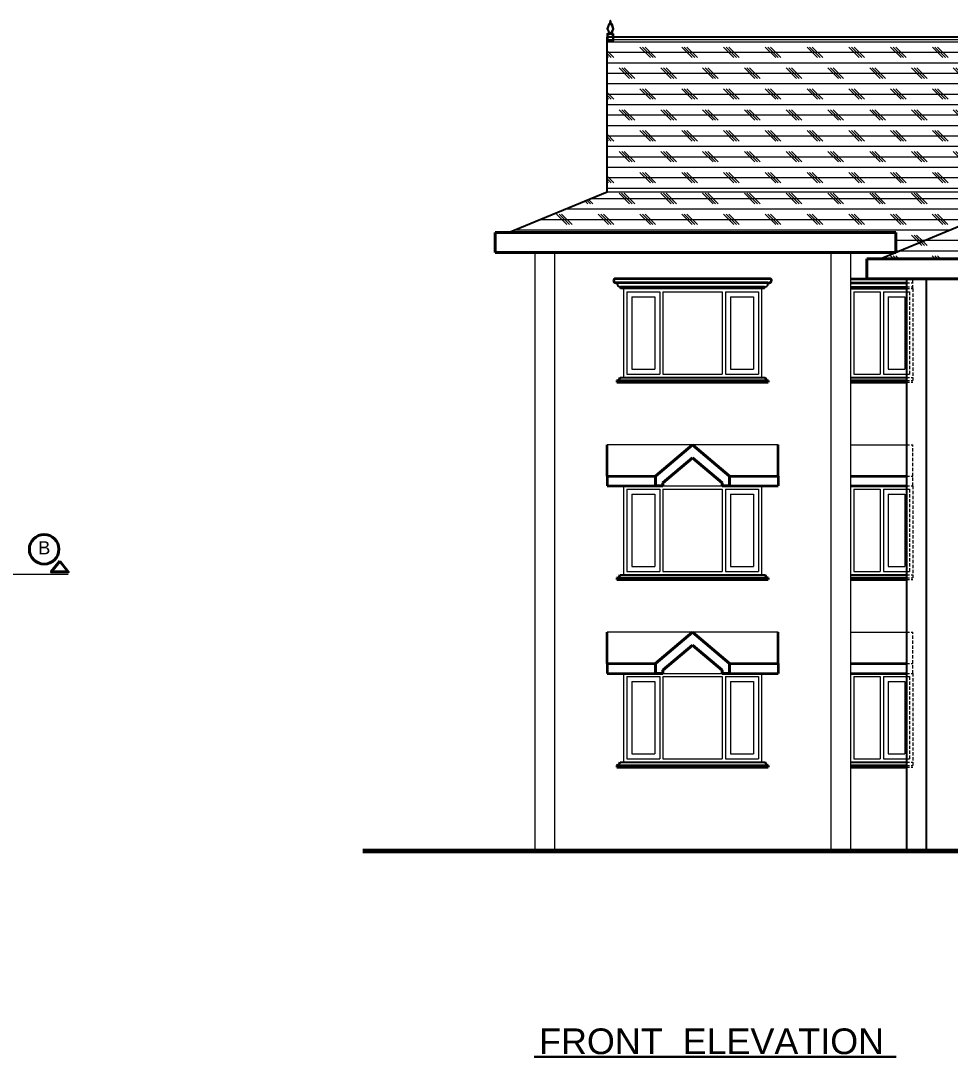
# Model space of a CAD drawing. Header units: millimetres. Extents: x -43527 to -16485, y 19062 to 36467.
# Drawn here: x -31268 to -29855, y 34649 to 36225 of the extents above; entities that cross this region are included whole.
import ezdxf

# ---------------------------------------------------------------- set-up
doc = ezdxf.new("R2010")
doc.units = ezdxf.units.MM
doc.header["$LTSCALE"] = 10
doc.linetypes.add('ACAD_ISO08W100', pattern=[36, 24, -3, 6, -3])
doc.linetypes.add('DASHED', pattern=[0.75, 0.5, -0.25])
for name, color, linetype, lineweight in [('35', 140, 'Continuous', 35), ('ELE-1', 200, 'Continuous', 25), ('elevation', 2, 'Continuous', 20), ('projection', 181, 'DASHED', 13), ('ROOF', 3, 'Continuous', 25), ('SEC.', 140, 'Continuous', 40), ('SEC.  LINE', 20, 'ACAD_ISO08W100', 13), ('TEXT', 6, 'Continuous', 25), ('THI.', 5, 'Continuous', 60), ('THIN-2', 54, 'Continuous', 9), ('WALL', 4, 'Continuous', 40), ('WIN', 1, 'Continuous', 20)]:
    doc.layers.add(name, color=color, linetype=linetype, lineweight=lineweight)
doc.styles.get("Standard").update_dxf_attribs({"font": 'arial.ttf', "height": 18})

msp = doc.modelspace()

# ---------------------------------------------------------------- hatches: boundary and pattern name
at = {"layer": 'THIN-2'}
h = msp.add_hatch(dxfattribs=at)
h.set_pattern_fill('CORK', color=256, scale=5, style=0)
h.set_pattern_definition([(0, (12924.939, 6331.98), (0, 15.875), []), (135, (12932.876, 6324.04), (-31.750014, -31.750014), [22.45065, -22.45065]), (135, (12936.845, 6324.04), (-31.750014, -31.750014), [22.45065, -22.45065]), (135, (12940.814, 6324.04), (-31.750014, -31.750014), [22.45065, -22.45065])])
h.paths.add_polyline_path([(-29714.912, 36196.019), (-30366.48, 36196.019), (-30366.48, 36195.019), (-30376.48, 36195.019), (-30376.48, 35965.019), (-29714.912, 35965.019)])

# ---------------------------------------------------------------- linework, layer by layer
at = {"layer": '35'}
for p, q in [((-30129.016, 35832.887), (-30363.945, 35832.887)), ((-30360.881, 35826.688), (-30363.381, 35826.688)), ((-30132.064, 35826.637), (-30360.896, 35826.637)), ((-30132.08, 35826.688), (-30129.58, 35826.688)), ((-30006.48, 35832.887), (-29921.48, 35832.887)), ((-30006.48, 35826.637), (-29921.48, 35826.637)), ((-30361.48, 35677.887), (-30131.48, 35677.887)), ((-30361.48, 35677.887), (-30361.48, 35675.387)), ((-30131.48, 35677.887), (-30131.48, 35675.387)), ((-30006.48, 35677.887), (-29921.48, 35677.887)), ((-30361.48, 35675.387), (-30131.48, 35675.387)), ((-30006.48, 35675.387), (-29921.48, 35675.387)), ((-30376.48, 35532.887), (-30376.48, 35580.387)), ((-30116.48, 35532.887), (-30116.48, 35580.387)), ((-30376.48, 35532.887), (-30376.48, 35517.887)), ((-30376.48, 35532.887), (-30302.68, 35532.887)), ((-30190.281, 35532.887), (-30116.48, 35532.887)), ((-30116.48, 35532.887), (-30116.48, 35517.887)), ((-30006.48, 35532.887), (-29921.48, 35532.887)), ((-30376.48, 35517.887), (-30302.68, 35517.887)), ((-30190.281, 35517.887), (-30116.48, 35517.887)), ((-30006.48, 35517.887), (-29921.48, 35517.887)), ((-30361.48, 35377.887), (-30131.48, 35377.887)), ((-30361.48, 35377.887), (-30361.48, 35375.387)), ((-30131.48, 35377.887), (-30131.48, 35375.387)), ((-30006.48, 35377.887), (-29921.48, 35377.887)), ((-30361.48, 35375.387), (-30131.48, 35375.387)), ((-30006.48, 35375.387), (-29921.48, 35375.387)), ((-30376.48, 35247.887), (-30376.48, 35295.387)), ((-30116.48, 35247.887), (-30116.48, 35295.387)), ((-30376.48, 35247.887), (-30376.48, 35232.887)), ((-30376.48, 35247.887), (-30302.68, 35247.887)), ((-30190.281, 35247.887), (-30116.48, 35247.887)), ((-30116.48, 35247.887), (-30116.48, 35232.887)), ((-30006.48, 35247.887), (-29921.48, 35247.887)), ((-30376.48, 35232.887), (-30302.68, 35232.887)), ((-30190.281, 35232.887), (-30116.48, 35232.887)), ((-30006.48, 35232.887), (-29921.48, 35232.887)), ((-30361.48, 35092.887), (-30131.48, 35092.887)), ((-30361.48, 35092.887), (-30361.48, 35090.387)), ((-30361.48, 35090.387), (-30131.48, 35090.387)), ((-30131.48, 35092.887), (-30131.48, 35090.387)), ((-30006.48, 35092.887), (-29921.48, 35092.887)), ((-30006.48, 35090.387), (-29921.48, 35090.387))]:
    msp.add_line(p, q, dxfattribs=at)
for centre, radius, start, end in [((-30363.381, 35829.813), 3.125, 100.394219, 270), ((-30129.58, 35829.813), 3.125, 270, 79.605781), ((-30363.233, 35684.64), 6.977, 284.551912, 345.448088), ((-30129.728, 35684.64), 6.977, 194.551912, 255.448088), ((-30363.233, 35384.64), 6.977, 284.551912, 345.448088), ((-30129.728, 35384.64), 6.977, 194.551912, 255.448088), ((-30363.233, 35099.64), 6.977, 284.551912, 345.448088), ((-30129.728, 35099.64), 6.977, 194.551912, 255.448088)]:
    msp.add_arc(centre, radius, start, end, dxfattribs=at)
at = {"layer": 'ELE-1'}
for p, q in [((-29921.48, 35832.887), (-29921.48, 34962.887)), ((-29891.48, 35832.887), (-29891.48, 34962.887))]:
    msp.add_line(p, q, dxfattribs=at)
at = {"layer": 'elevation'}
for p, q in [((-30486.48, 35872.887), (-30486.48, 34962.887)), ((-30456.48, 35872.887), (-30456.48, 34962.887)), ((-30036.48, 35872.887), (-30036.48, 34962.887)), ((-30006.48, 35872.887), (-30006.48, 34962.887)), ((-30141.48, 35682.887), (-30351.48, 35682.887)), ((-30116.48, 35580.387), (-30376.48, 35580.387)), ((-30006.48, 35580.387), (-29921.48, 35580.387)), ((-30141.48, 35382.887), (-30351.48, 35382.887)), ((-30116.48, 35295.387), (-30376.48, 35295.387)), ((-30006.48, 35295.387), (-29921.48, 35295.387)), ((-30141.48, 35097.887), (-30351.48, 35097.887)), ((-30487.515, 34650.769), (-29937.109, 34650.769)), ((-30487.515, 34649.207), (-29937.109, 34649.207))]:
    msp.add_line(p, q, dxfattribs=at)
msp.add_lwpolyline([(-30371.289, 36218.769), (-30371.48, 36219.916), (-30371.672, 36218.769), (-30373.08, 36218.769), (-30375.131, 36212.615), (-30372.73, 36207.814), (-30372.73, 36203.769), (-30375.23, 36203.769), (-30375.23, 36196.269), (-30367.73, 36196.269), (-30367.73, 36203.769), (-30370.23, 36203.769), (-30370.23, 36207.814), (-30367.83, 36212.615), (-30369.881, 36218.769)], close=True, dxfattribs=at)
at = {"layer": 'projection'}
for p, q in [((-29921.48, 35832.887), (-29911.48, 35832.887)), ((-29921.48, 35826.637), (-29911.48, 35826.637)), ((-29921.48, 35820.371), (-29911.48, 35820.371)), ((-29911.48, 35817.887), (-29911.48, 35832.887)), ((-29921.48, 35817.887), (-29911.48, 35817.887)), ((-29921.48, 35812.887), (-29916.48, 35812.887)), ((-29916.48, 35812.887), (-29916.48, 35687.887)), ((-29911.48, 35817.887), (-29911.48, 35682.887)), ((-29921.48, 35687.887), (-29916.48, 35687.887)), ((-29921.48, 35682.887), (-29911.48, 35682.887)), ((-29921.48, 35677.887), (-29911.48, 35677.887)), ((-29911.48, 35682.887), (-29911.48, 35675.387)), ((-29921.48, 35675.387), (-29911.48, 35675.387)), ((-29921.48, 35580.387), (-29911.48, 35580.387)), ((-29911.48, 35517.887), (-29911.48, 35580.387)), ((-29921.48, 35532.887), (-29911.48, 35532.887)), ((-29921.48, 35517.887), (-29911.48, 35517.887)), ((-29921.48, 35512.887), (-29916.48, 35512.887)), ((-29916.48, 35512.887), (-29916.48, 35387.887)), ((-29911.48, 35517.887), (-29911.48, 35382.887)), ((-29921.48, 35387.887), (-29916.48, 35387.887)), ((-29921.48, 35382.887), (-29911.48, 35382.887)), ((-29921.48, 35377.887), (-29911.48, 35377.887)), ((-29911.48, 35382.887), (-29911.48, 35375.387)), ((-29921.48, 35375.387), (-29911.48, 35375.387)), ((-29921.48, 35295.387), (-29911.48, 35295.387)), ((-29911.48, 35232.887), (-29911.48, 35295.387)), ((-29921.48, 35247.887), (-29911.48, 35247.887)), ((-29921.48, 35232.887), (-29911.48, 35232.887)), ((-29921.48, 35227.887), (-29916.48, 35227.887)), ((-29916.48, 35227.887), (-29916.48, 35102.887)), ((-29911.48, 35232.887), (-29911.48, 35097.887)), ((-29921.48, 35102.887), (-29916.48, 35102.887)), ((-29921.48, 35097.887), (-29911.48, 35097.887)), ((-29911.48, 35097.887), (-29911.48, 35090.387)), ((-29921.48, 35092.887), (-29911.48, 35092.887)), ((-29921.48, 35090.387), (-29911.48, 35090.387))]:
    msp.add_line(p, q, dxfattribs=at)
at = {"layer": 'ROOF'}
for p, q in [((-30376.48, 35965.019), (-30376.48, 36200.019)), ((-29386.48, 36200.019), (-30376.48, 36200.019)), ((-30526.48, 35902.887), (-30376.48, 35965.019)), ((-29961.48, 35862.887), (-29714.912, 35965.019))]:
    msp.add_line(p, q, dxfattribs=at)
msp.add_lwpolyline([(-30366.48, 36205.019), (-30368.98, 36205.019), (-30368.98, 36207.519), (-30366.48, 36212.519), (-30368.98, 36220.019), (-30370.23, 36220.019), (-30370.98, 36224.519, 1), (-30371.98, 36224.519), (-30372.73, 36220.019), (-30373.98, 36220.019), (-30376.48, 36212.519), (-30373.98, 36207.519), (-30373.98, 36205.019), (-30376.48, 36205.019), (-30376.48, 36195.019), (-30366.48, 36195.019), (-30366.48, 36205.019)], format="xyb", dxfattribs=at)
at = {"layer": 'SEC.'}
for p, q in [((-30546.48, 35902.887), (-30546.48, 35872.887)), ((-30546.48, 35902.887), (-29937.338, 35902.887)), ((-29937.338, 35872.887), (-29937.338, 35902.887)), ((-30546.48, 35872.887), (-29937.338, 35872.887)), ((-29981.48, 35862.887), (-29981.48, 35832.887)), ((-29981.48, 35862.887), (-29036.48, 35862.887)), ((-29981.48, 35832.887), (-29036.48, 35832.887))]:
    msp.add_line(p, q, dxfattribs=at)
at = {"layer": 'SEC.  LINE'}
msp.add_line((-31195.67, 35382.923), (-32280.979, 35382.923), dxfattribs=at)
at = {"layer": 'TEXT'}
for p, q in [((-30355.881, 35817.887), (-30355.881, 35820.438)), ((-30137.08, 35820.371), (-30355.881, 35820.371)), ((-30137.08, 35817.887), (-30137.08, 35820.438)), ((-30006.48, 35820.371), (-29921.48, 35820.371)), ((-30137.08, 35817.887), (-30355.881, 35817.887)), ((-30006.48, 35817.887), (-29921.48, 35817.887)), ((-30356.48, 35682.887), (-30136.48, 35682.887)), ((-30006.48, 35682.887), (-29921.48, 35682.887)), ((-30006.48, 35517.887), (-29921.48, 35517.887)), ((-30356.48, 35382.887), (-30136.48, 35382.887)), ((-30006.48, 35382.887), (-29921.48, 35382.887)), ((-30006.48, 35232.887), (-29921.48, 35232.887)), ((-30356.48, 35097.887), (-30136.48, 35097.887)), ((-30006.48, 35097.887), (-29921.48, 35097.887))]:
    msp.add_line(p, q, dxfattribs=at)
for centre, start, end in [((-30356.271, 35825.251), 162.6801, 274.639516), ((-30136.69, 35825.251), 265.360484, 17.3199)]:
    msp.add_arc(centre, 4.828, start, end, dxfattribs=at)
at = {"layer": 'THI.'}
msp.add_line((-30747.779, 34962.887), (-28524.47, 34962.887), dxfattribs=at)
at = {"layer": 'THIN-2'}
for p, q in [((-29384.824, 36196.019), (-30376.48, 36196.019)), ((-30376.48, 35965.019), (-29714.912, 35965.019)), ((-30342.393, 35946.805), (-30358.268, 35962.68)), ((-30338.424, 35946.805), (-30354.299, 35962.68)), ((-30334.455, 35946.805), (-30350.33, 35962.68)), ((-30278.893, 35946.805), (-30294.768, 35962.68)), ((-30274.924, 35946.805), (-30290.799, 35962.68)), ((-30270.955, 35946.805), (-30286.83, 35962.68)), ((-30215.393, 35946.805), (-30231.268, 35962.68)), ((-30211.424, 35946.805), (-30227.299, 35962.68)), ((-30207.455, 35946.805), (-30223.33, 35962.68)), ((-30151.892, 35946.805), (-30167.768, 35962.68)), ((-30147.924, 35946.805), (-30163.799, 35962.68)), ((-30143.955, 35946.805), (-30159.83, 35962.68)), ((-30088.392, 35946.805), (-30104.267, 35962.68)), ((-30084.424, 35946.805), (-30100.299, 35962.68)), ((-30080.455, 35946.805), (-30096.33, 35962.68)), ((-30024.892, 35946.805), (-30040.767, 35962.68)), ((-30020.924, 35946.805), (-30036.799, 35962.68)), ((-30016.955, 35946.805), (-30032.83, 35962.68)), ((-29961.392, 35946.805), (-29977.267, 35962.68)), ((-29957.424, 35946.805), (-29973.299, 35962.68)), ((-29953.455, 35946.805), (-29969.33, 35962.68)), ((-29897.892, 35946.805), (-29913.767, 35962.68)), ((-29893.924, 35946.805), (-29909.799, 35962.68)), ((-29889.955, 35946.805), (-29905.83, 35962.68)), ((-30405.893, 35946.805), (-30410.158, 35951.07)), ((-30401.924, 35946.805), (-30407.351, 35952.232)), ((-30397.955, 35946.805), (-30404.545, 35953.394)), ((-30401.322, 35954.729), (-29739.754, 35954.729)), ((-30437.643, 35915.055), (-30453.518, 35930.93)), ((-30433.674, 35915.055), (-30449.549, 35930.93)), ((-30429.705, 35915.055), (-30445.58, 35930.93)), ((-30439.648, 35938.854), (-29778.079, 35938.854)), ((-30374.143, 35915.055), (-30390.018, 35930.93)), ((-30370.174, 35915.055), (-30386.049, 35930.93)), ((-30366.205, 35915.055), (-30382.08, 35930.93)), ((-30310.643, 35915.055), (-30326.518, 35930.93)), ((-30306.674, 35915.055), (-30322.549, 35930.93)), ((-30302.705, 35915.055), (-30318.58, 35930.93)), ((-30247.143, 35915.055), (-30263.018, 35930.93)), ((-30243.174, 35915.055), (-30259.049, 35930.93)), ((-30239.205, 35915.055), (-30255.08, 35930.93)), ((-30183.643, 35915.055), (-30199.518, 35930.93)), ((-30179.674, 35915.055), (-30195.549, 35930.93)), ((-30175.705, 35915.055), (-30191.58, 35930.93)), ((-30120.142, 35915.055), (-30136.017, 35930.93)), ((-30116.174, 35915.055), (-30132.049, 35930.93)), ((-30112.205, 35915.055), (-30128.08, 35930.93)), ((-30056.642, 35915.055), (-30072.517, 35930.93)), ((-30052.674, 35915.055), (-30068.549, 35930.93)), ((-30048.705, 35915.055), (-30064.58, 35930.93)), ((-29993.142, 35915.055), (-30009.017, 35930.93)), ((-29989.174, 35915.055), (-30005.049, 35930.93)), ((-29985.205, 35915.055), (-30001.08, 35930.93)), ((-29929.642, 35915.055), (-29945.517, 35930.93)), ((-29925.674, 35915.055), (-29941.549, 35930.93)), ((-29921.705, 35915.055), (-29937.58, 35930.93)), ((-29866.142, 35915.055), (-29882.017, 35930.93)), ((-29862.174, 35915.055), (-29878.049, 35930.93)), ((-29858.205, 35915.055), (-29874.08, 35930.93)), ((-30493.205, 35915.055), (-30494.348, 35916.197)), ((-30477.974, 35922.979), (-29816.405, 35922.979)), ((-30516.299, 35907.104), (-29854.731, 35907.104)), ((-29902.08, 35887.492), (-29913.767, 35899.18)), ((-29899.273, 35888.654), (-29909.799, 35899.18)), ((-29896.467, 35889.817), (-29905.83, 35899.18)), ((-29937.338, 35891.229), (-29893.056, 35891.229)), ((-29897.892, 35883.305), (-29902.08, 35887.492)), ((-29893.924, 35883.305), (-29899.273, 35888.654)), ((-29889.955, 35883.305), (-29896.467, 35889.817)), ((-29893.056, 35891.229), (-29124.905, 35891.229)), ((-29940.975, 35862.887), (-29945.517, 35867.43)), ((-29937.006, 35862.887), (-29941.549, 35867.43)), ((-29933.037, 35862.887), (-29937.58, 35867.43)), ((-29937.338, 35875.354), (-29931.382, 35875.354)), ((-29931.382, 35875.354), (-29086.579, 35875.354)), ((-29877.475, 35862.887), (-29882.017, 35867.43)), ((-29873.506, 35862.887), (-29878.049, 35867.43)), ((-29869.537, 35862.887), (-29874.08, 35867.43)), ((-30338.98, 35805.387), (-30303.98, 35805.387)), ((-30338.98, 35805.387), (-30338.98, 35695.387)), ((-30303.98, 35805.387), (-30303.98, 35695.387)), ((-30188.98, 35805.387), (-30153.98, 35805.387)), ((-30188.98, 35805.387), (-30188.98, 35695.387)), ((-30153.98, 35805.387), (-30153.98, 35695.387)), ((-30338.98, 35695.387), (-30303.98, 35695.387)), ((-30188.98, 35695.387), (-30153.98, 35695.387)), ((-30338.98, 35505.387), (-30303.98, 35505.387)), ((-30338.98, 35505.387), (-30338.98, 35395.387)), ((-30303.98, 35505.387), (-30303.98, 35395.387)), ((-30188.98, 35505.387), (-30153.98, 35505.387)), ((-30188.98, 35505.387), (-30188.98, 35395.387)), ((-30153.98, 35505.387), (-30153.98, 35395.387)), ((-30338.98, 35395.387), (-30303.98, 35395.387)), ((-30188.98, 35395.387), (-30153.98, 35395.387)), ((-30338.98, 35220.387), (-30303.98, 35220.387)), ((-30338.98, 35220.387), (-30338.98, 35110.387)), ((-30303.98, 35220.387), (-30303.98, 35110.387)), ((-30188.98, 35220.387), (-30153.98, 35220.387)), ((-30188.98, 35220.387), (-30188.98, 35110.387)), ((-30153.98, 35220.387), (-30153.98, 35110.387)), ((-30338.98, 35110.387), (-30303.98, 35110.387)), ((-30188.98, 35110.387), (-30153.98, 35110.387))]:
    msp.add_line(p, q, dxfattribs=at)
at = {"layer": 'WALL'}
for p, q in [((-30302.68, 35532.887), (-30246.48, 35580.387)), ((-30190.281, 35532.887), (-30246.48, 35580.387)), ((-30291.494, 35522.701), (-30246.48, 35560.747)), ((-30201.467, 35522.701), (-30246.48, 35560.747)), ((-30302.68, 35532.887), (-30302.68, 35517.887)), ((-30291.494, 35522.701), (-30291.494, 35517.887)), ((-30201.467, 35522.701), (-30201.467, 35517.887)), ((-30190.281, 35532.887), (-30190.281, 35517.887)), ((-30302.68, 35517.887), (-30291.494, 35517.887)), ((-30201.467, 35517.887), (-30190.281, 35517.887)), ((-30302.68, 35247.887), (-30246.48, 35295.387)), ((-30190.281, 35247.887), (-30246.48, 35295.387)), ((-30291.494, 35237.701), (-30246.48, 35275.747)), ((-30201.467, 35237.701), (-30246.48, 35275.747)), ((-30302.68, 35247.887), (-30302.68, 35232.887)), ((-30291.494, 35237.701), (-30291.494, 35232.887)), ((-30201.467, 35237.701), (-30201.467, 35232.887)), ((-30190.281, 35247.887), (-30190.281, 35232.887)), ((-30302.68, 35232.887), (-30291.494, 35232.887)), ((-30201.467, 35232.887), (-30190.281, 35232.887))]:
    msp.add_line(p, q, dxfattribs=at)
msp.add_lwpolyline([(-31208.476, 35403.348), (-31221.38, 35387.055), (-31195.572, 35387.055)], close=True, dxfattribs=at)
msp.add_circle((-31232.251, 35421.485), 22.498, dxfattribs=at)
at = {"layer": 'WIN'}
for p, q in [((-30351.48, 35817.887), (-30141.48, 35817.887)), ((-30351.48, 35817.887), (-30351.48, 35682.887)), ((-30346.48, 35812.887), (-30296.48, 35812.887)), ((-30346.48, 35812.887), (-30346.48, 35687.887)), ((-30296.48, 35812.887), (-30296.48, 35687.887)), ((-30291.48, 35812.887), (-30201.48, 35812.887)), ((-30291.48, 35812.887), (-30291.48, 35687.887)), ((-30201.48, 35812.887), (-30201.48, 35687.887)), ((-30196.48, 35812.887), (-30146.48, 35812.887)), ((-30196.48, 35812.887), (-30196.48, 35687.887)), ((-30146.48, 35812.887), (-30146.48, 35687.887)), ((-30141.48, 35817.887), (-30141.48, 35682.887)), ((-30001.48, 35812.887), (-29961.48, 35812.887)), ((-30001.48, 35812.887), (-30001.48, 35687.887)), ((-29961.48, 35812.887), (-29961.48, 35687.887)), ((-29956.48, 35812.887), (-29921.48, 35812.887)), ((-29956.48, 35812.887), (-29956.48, 35687.887)), ((-29948.98, 35805.387), (-29923.98, 35805.387)), ((-29948.98, 35805.387), (-29948.98, 35695.387)), ((-29923.98, 35805.387), (-29923.98, 35695.387)), ((-29948.98, 35695.387), (-29923.98, 35695.387)), ((-30346.48, 35687.887), (-30296.48, 35687.887)), ((-30291.48, 35687.887), (-30201.48, 35687.887)), ((-30196.48, 35687.887), (-30146.48, 35687.887)), ((-30001.48, 35687.887), (-29961.48, 35687.887)), ((-29956.48, 35687.887), (-29921.48, 35687.887)), ((-30351.48, 35517.887), (-30141.48, 35517.887)), ((-30351.48, 35517.887), (-30351.48, 35382.887)), ((-30346.48, 35512.887), (-30296.48, 35512.887)), ((-30346.48, 35512.887), (-30346.48, 35387.887)), ((-30296.48, 35512.887), (-30296.48, 35387.887)), ((-30291.48, 35512.887), (-30201.48, 35512.887)), ((-30291.48, 35512.887), (-30291.48, 35387.887)), ((-30201.48, 35512.887), (-30201.48, 35387.887)), ((-30196.48, 35512.887), (-30146.48, 35512.887)), ((-30196.48, 35512.887), (-30196.48, 35387.887)), ((-30146.48, 35512.887), (-30146.48, 35387.887)), ((-30141.48, 35517.887), (-30141.48, 35382.887)), ((-30001.48, 35512.887), (-30001.48, 35387.887)), ((-30001.48, 35512.887), (-29961.48, 35512.887)), ((-29961.48, 35512.887), (-29961.48, 35387.887)), ((-29956.48, 35512.887), (-29921.48, 35512.887)), ((-29956.48, 35512.887), (-29956.48, 35387.887)), ((-29948.98, 35505.387), (-29948.98, 35395.387)), ((-29948.98, 35505.387), (-29923.98, 35505.387)), ((-29923.98, 35505.387), (-29923.98, 35395.387)), ((-29948.98, 35395.387), (-29923.98, 35395.387)), ((-30346.48, 35387.887), (-30296.48, 35387.887)), ((-30291.48, 35387.887), (-30201.48, 35387.887)), ((-30196.48, 35387.887), (-30146.48, 35387.887)), ((-30001.48, 35387.887), (-29961.48, 35387.887)), ((-29956.48, 35387.887), (-29921.48, 35387.887)), ((-30351.48, 35232.887), (-30141.48, 35232.887)), ((-30351.48, 35232.887), (-30351.48, 35097.887)), ((-30346.48, 35227.887), (-30296.48, 35227.887)), ((-30346.48, 35227.887), (-30346.48, 35102.887)), ((-30296.48, 35227.887), (-30296.48, 35102.887)), ((-30291.48, 35227.887), (-30201.48, 35227.887)), ((-30291.48, 35227.887), (-30291.48, 35102.887)), ((-30201.48, 35227.887), (-30201.48, 35102.887)), ((-30196.48, 35227.887), (-30146.48, 35227.887)), ((-30196.48, 35227.887), (-30196.48, 35102.887)), ((-30146.48, 35227.887), (-30146.48, 35102.887)), ((-30141.48, 35232.887), (-30141.48, 35097.887)), ((-30001.48, 35227.887), (-29961.48, 35227.887)), ((-30001.48, 35227.887), (-30001.48, 35102.887)), ((-29961.48, 35227.887), (-29961.48, 35102.887)), ((-29956.48, 35227.887), (-29921.48, 35227.887)), ((-29956.48, 35227.887), (-29956.48, 35102.887)), ((-29948.98, 35220.387), (-29923.98, 35220.387)), ((-29948.98, 35220.387), (-29948.98, 35110.387)), ((-29923.98, 35220.387), (-29923.98, 35110.387)), ((-29948.98, 35110.387), (-29923.98, 35110.387)), ((-30346.48, 35102.887), (-30296.48, 35102.887)), ((-30291.48, 35102.887), (-30201.48, 35102.887)), ((-30196.48, 35102.887), (-30146.48, 35102.887)), ((-30001.48, 35102.887), (-29961.48, 35102.887)), ((-29956.48, 35102.887), (-29921.48, 35102.887))]:
    msp.add_line(p, q, dxfattribs=at)

# ---------------------------------------------------------------- texts
at = {"layer": 'TEXT'}
for s, height, p in [('B', 20, (-31241.522, 35413.748)), ('FRONT  ELEVATION', 39.0625, (-30479.835, 34653.977))]:
    msp.add_text(s, height=height, dxfattribs=at).set_placement(p)

doc.saveas('drawing.dxf')
